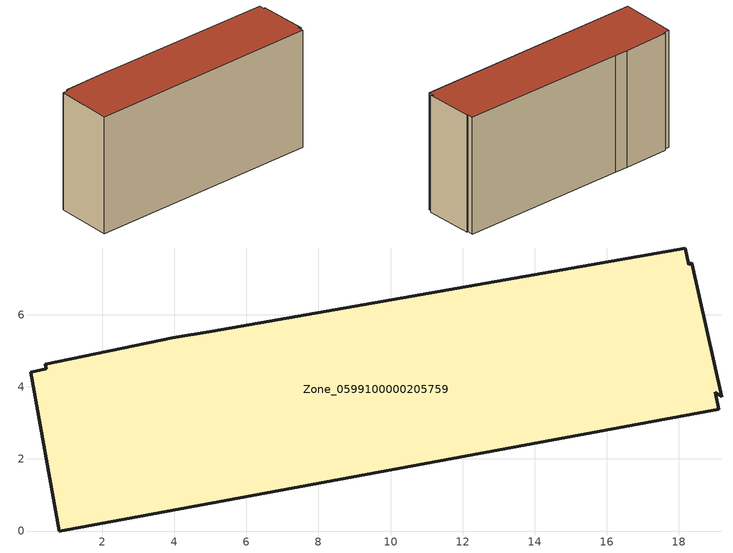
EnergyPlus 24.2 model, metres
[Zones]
Zone_0599100000205759
 floor ground (C_G): 19.01,3.85 19.1,3.38 0.81,0 0.02,4.41 0.45,4.51 0.43,4.63 3.97,5.36 5.06,5.54 18.17,7.85 18.27,7.38 18.36,7.44 19.19,3.72 z0
 wall outside (C_F): 0.02,4.41 0.81,0 19.1,3.38 19.01,3.85 19.19,3.72 18.36,7.44 18.27,7.38 18.17,7.85 5.06,5.54 3.97,5.36 0.43,4.63 0.45,4.51 0.02,4.41 z0:9.64
 roof outside (C_R): 19.19,3.72 18.36,7.44 18.27,7.38 18.17,7.85 5.06,5.54 3.97,5.36 0.43,4.63 0.45,4.51 0.02,4.41 0.81,0 19.1,3.38 19.01,3.85 z9.64
[BUILDING]
Pand.0599100000205759: North Axis=0; Terrain=City; Loads Convergence Tolerance Value=0.04; Temperature Convergence Tolerance Value=0.4; Solar Distribution=FullExterior; Maximum Number of Warmup Days=25; Minimum Number of Warmup Days=1
[Site:Location]
Rotterdam.The.Hague.AP_ZH_NLD Design_Conditions: Latitude=51.96; Longitude=4.45; Time Zone=1; Elevation=-4.5
[SITE:GROUNDTEMPERATURE:BUILDINGSURFACE]
18, 18, 18, 18, 18, 18, 18, 18, 18, 18, 18, 18
[MATERIAL] Thermal Absorptance=0.9; Solar Absorptance=0.7; Visible Absorptance=0.7
Name | Roughness | Thickness | Conductivity | Density | Specific Heat
G.TI.1946 | MediumSmooth | 0.15 | 1 | 540 | 1210
F.TI.1946 | Rough | 0.3 | 0.857143 | 1920 | 840
R.TI.1946 | MediumRough | 0.2 | 0.1 | 1500 | 1000
[CONSTRUCTION]
C_G: G.TI.1946
C_F: F.TI.1946
C_R: R.TI.1946
[ZONE]
Zone_0599100000205759: Type=1; Multiplier=1; Ceiling Height=Autocalculate; Volume=Autocalculate; Floor Area=autocalculate; Part of Total Floor Area=Yes
[ZONEINFILTRATION:DESIGNFLOWRATE]
Infil_Zone_0599100000205759: Zone or ZoneList or Space or SpaceList=Zone_0599100000205759; Schedule=AlwaysOn; Design Flow Rate Calculation Method=Flow/Area; Flow Rate per Floor Area=0.003; Constant Term Coefficient=1; Temperature Term Coefficient=0; Velocity Term Coefficient=0; Velocity Squared Term Coefficient=0
[HVACTEMPLATE:ZONE:IDEALLOADSAIRSYSTEM]
Zone_0599100000205759: Maximum Heating Supply Air Temperature=50; Minimum Cooling Supply Air Temperature=13; Maximum Heating Supply Air Humidity Ratio=0.0156; Minimum Cooling Supply Air Humidity Ratio=0.0077; Heating Limit=NoLimit; Cooling Limit=NoLimit; Dehumidification Control Type=ConstantSensibleHeatRatio; Cooling Sensible Heat Ratio=0.7; Dehumidification Setpoint=60; Humidification Control Type=None; Humidification Setpoint=30; Outdoor Air Method=None; Outdoor Air Flow Rate per Person=0.00944; Outdoor Air Flow Rate per Zone Floor Area=0; Outdoor Air Flow Rate per Zone=0; Demand Controlled Ventilation Type=None; Outdoor Air Economizer Type=NoEconomizer; Heat Recovery Type=None; Sensible Heat Recovery Effectiveness=0.7; Latent Heat Recovery Effectiveness=0.65
[ZONECONTROL:THERMOSTAT]
ThermostatControl_Zone_0599100000205759: Zone or ZoneList=Zone_0599100000205759; Control Type Schedule=DualSetpointControlType; Control 1=Thermostat_Zone_0599100000205759; Temperature Difference Between Cutout And Setpoint=0
[THERMOSTATSETPOINT:DUALSETPOINT]
Thermostat_Zone_0599100000205759: Heating Setpoint Temperature Schedule=HeatingSetpoint_Zone_0599100000205759; Cooling Setpoint Temperature Schedule=CoolingSetpoint_Zone_0599100000205759
[SCHEDULE:COMPACT]
HeatingSetpoint_Zone_0599100000205759: Through: 12/31, For: AllDays, Until: 24:00, 21
CoolingSetpoint_Zone_0599100000205759: Through: 12/31, For: AllDays, Until: 24:00, 24
DualSetpointControlType: Through: 12/31, For: AllDays, Until: 24:00, 4
AlwaysOn: Through: 12/31, For: AllDays, Until: 24:00, 1
